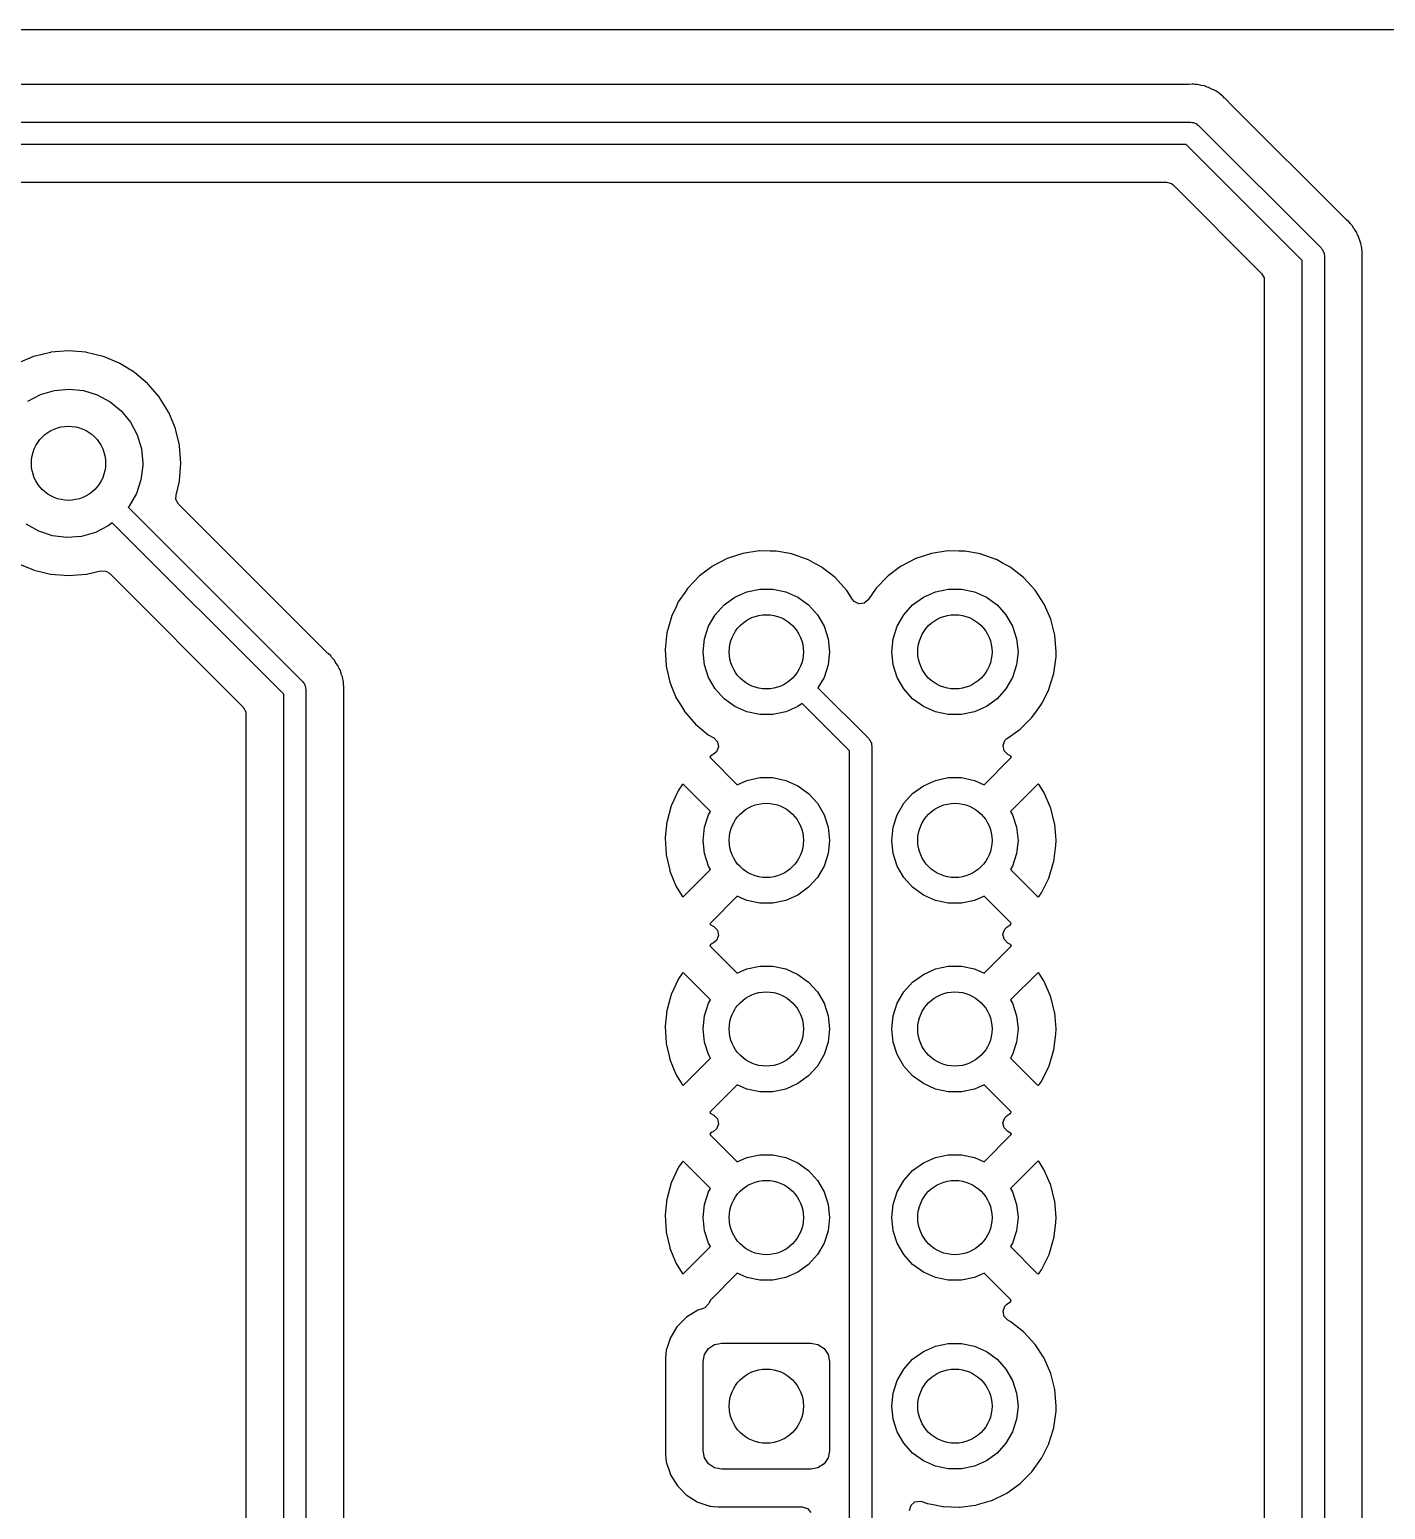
# Model space of a CAD drawing. Extents: x 64 to 233, y -134 to -59.
# Drawn here: x 158.99 to 177.25, y -78.86 to -58.93 of the extents above; entities that cross this region are included whole.
import ezdxf

# ---------------------------------------------------------------- set-up
doc = ezdxf.new("R2010")
doc.units = 0
doc.layers.add('BLACK', color=7, linetype='CONTINUOUS')

msp = doc.modelspace()

# ---------------------------------------------------------------- linework, layer by layer
at = {"layer": 'BLACK', "linetype": 'CONTINUOUS'}
for p, q in [((64.1345, -58.9285), (233.045, -58.9285)), ((174.588, -59.6665), (153.117, -59.6665)), ((174.6, -59.6659), (174.588, -59.6665)), ((174.646, -59.6616), (174.6, -59.6659)), ((174.654, -59.6628), (174.646, -59.6616)), ((174.667, -59.6649), (174.654, -59.6628)), ((174.687, -59.6665), (174.667, -59.6649)), ((174.708, -59.6665), (174.687, -59.6665)), ((174.719, -59.6692), (174.708, -59.6665)), ((174.753, -59.678), (174.719, -59.6692)), ((174.765, -59.6804), (174.753, -59.678)), ((174.81, -59.6876), (174.765, -59.6804)), ((174.83, -59.6961), (174.81, -59.6876)), ((174.849, -59.7025), (174.83, -59.6961)), ((174.869, -59.7079), (174.849, -59.7025)), ((174.876, -59.7117), (174.869, -59.7079)), ((174.91, -59.7301), (174.876, -59.7117)), ((174.876, -59.7117), (174.876, -59.7117)), ((174.92, -59.7353), (174.91, -59.7301)), ((174.956, -59.7505), (174.92, -59.7353)), ((174.963, -59.7537), (174.956, -59.7505)), ((174.956, -59.7505), (174.956, -59.7505)), ((174.969, -59.7586), (174.963, -59.7537)), ((174.98, -59.7668), (174.969, -59.7586)), ((174.996, -59.7777), (174.98, -59.7668)), ((175.008, -59.7842), (174.996, -59.7777)), ((175.015, -59.788), (175.008, -59.7842)), ((175.049, -59.8196), (175.015, -59.788)), ((175.058, -59.8274), (175.049, -59.8196)), ((175.061, -59.8301), (175.058, -59.8274)), ((175.082, -59.8506), (175.061, -59.8301)), ((175.085, -59.8534), (175.082, -59.8506)), ((175.136, -59.9019), (175.085, -59.8534)), ((175.141, -59.9086), (175.136, -59.9019)), ((175.149, -59.9174), (175.141, -59.9086)), ((175.141, -59.9086), (175.141, -59.9086)), ((176.715, -61.4842), (175.149, -59.9174)), ((153.035, -60.175), (174.625, -60.175)), ((174.625, -60.175), (174.644, -60.1801)), ((174.644, -60.1801), (174.664, -60.1801)), ((174.664, -60.1801), (174.681, -60.19)), ((174.681, -60.19), (174.7, -60.1951)), ((174.7, -60.1951), (174.714, -60.2091)), ((174.714, -60.2091), (174.731, -60.2189)), ((174.731, -60.2189), (176.382, -61.8699)), ((174.563, -60.475), (153.097, -60.475)), ((176.126, -62.0381), (174.563, -60.475)), ((153.36, -60.9835), (174.3, -60.9835)), ((174.3, -60.9835), (174.368, -61.0035)), ((174.368, -61.0035), (174.389, -61.0204)), ((174.389, -61.0204), (175.581, -62.2119)), ((176.724, -61.4922), (176.715, -61.4842)), ((176.76, -61.5216), (176.724, -61.4922)), ((176.765, -61.5281), (176.76, -61.5216)), ((176.772, -61.539), (176.765, -61.5281)), ((176.785, -61.554), (176.772, -61.539)), ((176.8, -61.5692), (176.785, -61.554)), ((176.804, -61.576), (176.8, -61.5692)), ((176.824, -61.609), (176.804, -61.576)), ((176.804, -61.576), (176.804, -61.576)), ((176.83, -61.6189), (176.824, -61.609)), ((176.858, -61.6562), (176.83, -61.6189)), ((176.866, -61.6762), (176.858, -61.6562)), ((176.874, -61.6939), (176.866, -61.6762)), ((176.885, -61.7124), (176.874, -61.6939)), ((176.887, -61.72), (176.885, -61.7124)), ((176.898, -61.7567), (176.887, -61.72)), ((176.887, -61.72), (176.887, -61.72)), ((176.902, -61.768), (176.898, -61.7567)), ((176.919, -61.8109), (176.902, -61.768)), ((176.382, -61.8699), (176.392, -61.887)), ((176.392, -61.887), (176.406, -61.901)), ((176.406, -61.901), (176.411, -61.9201)), ((176.411, -61.9201), (176.421, -61.9372)), ((176.421, -61.9372), (176.421, -61.9569)), ((176.421, -61.9569), (176.426, -61.976)), ((176.426, -61.976), (176.426, -85.862)), ((176.921, -61.8287), (176.919, -61.8109)), ((176.922, -61.8322), (176.921, -61.8287)), ((176.926, -61.8516), (176.922, -61.8322)), ((176.932, -61.8722), (176.926, -61.8516)), ((176.932, -61.8801), (176.932, -61.8722)), ((176.933, -61.9183), (176.932, -61.8801)), ((176.932, -61.8801), (176.932, -61.8801)), ((176.934, -61.9302), (176.933, -61.9183)), ((176.934, -61.9346), (176.934, -61.9302)), ((176.934, -61.9636), (176.934, -61.9346)), ((176.935, -61.9676), (176.934, -61.9636)), ((176.937, -62.0385), (176.935, -61.9676)), ((176.126, -85.862), (176.126, -62.0381)), ((176.934, -62.0581), (176.935, -62.0462)), ((176.934, -85.2732), (176.934, -62.0581)), ((176.935, -62.0462), (176.937, -62.0385)), ((175.581, -62.2119), (175.615, -62.2742)), ((175.615, -62.2742), (175.617, -62.301)), ((175.617, -62.301), (175.617, -85.2275)), ((159.04, -63.3328), (158.83, -63.4199)), ((159.044, -63.3309), (159.04, -63.3328)), ((159.04, -63.3328), (159.04, -63.3328)), ((159.157, -63.3038), (159.044, -63.3309)), ((159.27, -63.2766), (159.157, -63.3038)), ((159.275, -63.2755), (159.27, -63.2766)), ((159.27, -63.2766), (159.27, -63.2766)), ((159.512, -63.2568), (159.275, -63.2755)), ((159.749, -63.2755), (159.512, -63.2568)), ((159.754, -63.2766), (159.749, -63.2755)), ((159.867, -63.3038), (159.754, -63.2766)), ((159.754, -63.2766), (159.754, -63.2766)), ((159.98, -63.3309), (159.867, -63.3038)), ((159.984, -63.3328), (159.98, -63.3309)), ((160.194, -63.4199), (159.984, -63.3328)), ((159.984, -63.3328), (159.984, -63.3328)), ((160.199, -63.4218), (160.194, -63.4199)), ((160.194, -63.4199), (160.194, -63.4199)), ((160.203, -63.4243), (160.199, -63.4218)), ((160.397, -63.5432), (160.203, -63.4243)), ((160.401, -63.5458), (160.397, -63.5432)), ((160.397, -63.5432), (160.397, -63.5432)), ((160.517, -63.6447), (160.401, -63.5458)), ((159.325, -63.7877), (159.519, -63.77)), ((159.519, -63.77), (159.713, -63.7904)), ((160.578, -63.6965), (160.517, -63.6447)), ((160.582, -63.7), (160.578, -63.6965)), ((160.736, -63.8806), (160.582, -63.7)), ((158.964, -63.9332), (159.137, -63.8428)), ((159.137, -63.8428), (159.325, -63.7877)), ((159.713, -63.7904), (159.9, -63.8481)), ((159.9, -63.8481), (160.071, -63.941)), ((160.071, -63.941), (160.222, -64.0654)), ((160.739, -63.8848), (160.736, -63.8806)), ((160.826, -64.0272), (160.739, -63.8848)), ((160.739, -63.8848), (160.739, -63.8848)), ((160.222, -64.0654), (160.345, -64.2166)), ((160.86, -64.083), (160.826, -64.0272)), ((160.862, -64.0876), (160.86, -64.083)), ((160.929, -64.2479), (160.862, -64.0876)), ((160.862, -64.0876), (160.862, -64.0876)), ((160.345, -64.2166), (160.437, -64.3889)), ((160.951, -64.3024), (160.929, -64.2479)), ((160.952, -64.3072), (160.951, -64.3024)), ((161.005, -64.5254), (160.952, -64.3072)), ((160.437, -64.3889), (160.493, -64.5758)), ((160.493, -64.5758), (160.512, -64.77)), ((161.007, -64.5333), (161.005, -64.5254)), ((161.025, -64.77), (161.007, -64.5333)), ((160.512, -64.77), (160.512, -64.7979)), ((161.007, -65.0067), (161.025, -64.77)), ((160.512, -64.7979), (160.487, -64.9915)), ((160.426, -65.1767), (160.329, -65.3464)), ((160.487, -64.9915), (160.426, -65.1767)), ((160.96, -65.2014), (161.005, -65.0115)), ((161.005, -65.0115), (161.007, -65.0067)), ((161.005, -65.0115), (161.005, -65.0115)), ((160.329, -65.3464), (160.316, -65.3618)), ((160.316, -65.3618), (162.666, -67.7119)), ((160.959, -65.2576), (160.96, -65.2014)), ((160.993, -65.3199), (160.959, -65.2576)), ((162.999, -67.3262), (160.993, -65.3199)), ((160.102, -65.5721), (160.048, -65.6143)), ((162.41, -67.8801), (160.102, -65.5721)), ((159.112, -65.6864), (158.941, -65.5911)), ((159.297, -65.7467), (159.112, -65.6864)), ((159.491, -65.7698), (159.297, -65.7467)), ((159.686, -65.7548), (159.491, -65.7698)), ((159.874, -65.7023), (159.686, -65.7548)), ((160.048, -65.6143), (159.874, -65.7023)), ((168.815, -65.9502), (168.594, -65.984)), ((168.82, -65.9502), (168.815, -65.9502)), ((168.964, -65.952), (168.82, -65.9502)), ((168.82, -65.9502), (168.82, -65.9502)), ((169.038, -65.9529), (168.964, -65.952)), ((169.043, -65.9538), (169.038, -65.9529)), ((169.253, -65.9912), (169.043, -65.9538)), ((169.043, -65.9538), (169.043, -65.9538)), ((171.355, -65.9502), (171.134, -65.984)), ((171.36, -65.9502), (171.355, -65.9502)), ((171.504, -65.952), (171.36, -65.9502)), ((171.36, -65.9502), (171.36, -65.9502)), ((171.578, -65.9529), (171.504, -65.952)), ((171.583, -65.9538), (171.578, -65.9529)), ((171.793, -65.9912), (171.583, -65.9538)), ((171.583, -65.9538), (171.583, -65.9538)), ((158.83, -66.1201), (159.04, -66.2072)), ((168.179, -66.1596), (168.009, -66.2875)), ((168.184, -66.1565), (168.179, -66.1596)), ((168.179, -66.1596), (168.179, -66.1596)), ((168.382, -66.0534), (168.184, -66.1565)), ((168.594, -65.984), (168.382, -66.0534)), ((169.258, -65.9921), (169.253, -65.9912)), ((169.253, -65.9912), (169.253, -65.9912)), ((169.263, -65.9938), (169.258, -65.9921)), ((169.464, -66.0649), (169.263, -65.9938)), ((169.263, -65.9938), (169.263, -65.9938)), ((169.469, -66.0666), (169.464, -66.0649)), ((169.464, -66.0649), (169.464, -66.0649)), ((169.562, -66.1182), (169.469, -66.0666)), ((169.658, -66.1708), (169.562, -66.1182)), ((169.664, -66.1746), (169.658, -66.1708)), ((169.668, -66.1778), (169.664, -66.1746)), ((170.719, -66.1596), (170.549, -66.2875)), ((170.724, -66.1565), (170.719, -66.1596)), ((170.719, -66.1596), (170.719, -66.1596)), ((170.922, -66.0534), (170.724, -66.1565)), ((171.134, -65.984), (170.922, -66.0534)), ((171.798, -65.9921), (171.793, -65.9912)), ((171.793, -65.9912), (171.793, -65.9912)), ((171.803, -65.9938), (171.798, -65.9921)), ((172.004, -66.0649), (171.803, -65.9938)), ((171.803, -65.9938), (171.803, -65.9938)), ((172.009, -66.0666), (172.004, -66.0649)), ((172.004, -66.0649), (172.004, -66.0649)), ((172.102, -66.1182), (172.009, -66.0666)), ((172.198, -66.1708), (172.102, -66.1182)), ((172.204, -66.1746), (172.198, -66.1708)), ((172.208, -66.1778), (172.204, -66.1746)), ((159.04, -66.2072), (159.044, -66.2091)), ((159.044, -66.2091), (159.125, -66.2284)), ((159.125, -66.2284), (159.27, -66.2634)), ((159.27, -66.2634), (159.27, -66.2634)), ((159.27, -66.2634), (159.275, -66.2645)), ((159.275, -66.2645), (159.512, -66.2832)), ((159.512, -66.2832), (159.749, -66.2645)), ((159.749, -66.2645), (159.754, -66.2634)), ((159.754, -66.2634), (159.943, -66.2178)), ((159.754, -66.2634), (159.754, -66.2634)), ((159.943, -66.2178), (160.014, -66.2213)), ((160.014, -66.2213), (160.062, -66.2512)), ((160.062, -66.2512), (161.865, -68.0539)), ((168.005, -66.2906), (167.851, -66.4521)), ((168.009, -66.2875), (168.005, -66.2906)), ((169.836, -66.3098), (169.668, -66.1778)), ((169.668, -66.1778), (169.668, -66.1778)), ((169.836, -66.3099), (169.836, -66.3098)), ((169.84, -66.3131), (169.836, -66.3099)), ((169.99, -66.4783), (169.84, -66.3131)), ((170.545, -66.2906), (170.391, -66.4521)), ((170.549, -66.2875), (170.545, -66.2906)), ((172.376, -66.3098), (172.208, -66.1778)), ((172.208, -66.1778), (172.208, -66.1778)), ((172.376, -66.3099), (172.376, -66.3098)), ((172.38, -66.3131), (172.376, -66.3099)), ((172.53, -66.4783), (172.38, -66.3131)), ((167.824, -66.4912), (167.725, -66.6367)), ((167.848, -66.4564), (167.824, -66.4912)), ((167.851, -66.4521), (167.848, -66.4564)), ((167.848, -66.4564), (167.848, -66.4564)), ((168.341, -66.6783), (168.485, -66.5739)), ((168.485, -66.5739), (168.647, -66.5016)), ((168.647, -66.5016), (168.821, -66.4647)), ((168.821, -66.4647), (168.999, -66.4647)), ((168.999, -66.4647), (169.173, -66.5016)), ((169.173, -66.5016), (169.335, -66.5739)), ((169.335, -66.5739), (169.479, -66.6783)), ((169.993, -66.4826), (169.99, -66.4783)), ((170.073, -66.6071), (169.993, -66.4826)), ((169.993, -66.4826), (169.993, -66.4826)), ((170.391, -66.4521), (170.283, -66.6096)), ((170.881, -66.6783), (171.025, -66.5739)), ((171.025, -66.5739), (171.187, -66.5016)), ((171.187, -66.5016), (171.361, -66.4647)), ((171.361, -66.4647), (171.539, -66.4647)), ((171.539, -66.4647), (171.713, -66.5016)), ((171.713, -66.5016), (171.875, -66.5739)), ((171.875, -66.5739), (172.019, -66.6783)), ((172.651, -66.6658), (172.53, -66.4783)), ((167.694, -66.704), (167.634, -66.8327)), ((167.725, -66.6367), (167.694, -66.704)), ((168.222, -66.8104), (168.341, -66.6783)), ((169.479, -66.6783), (169.598, -66.8104)), ((170.094, -66.6315), (170.073, -66.6071)), ((170.158, -66.6628), (170.094, -66.6315)), ((170.228, -66.6546), (170.158, -66.6628)), ((170.283, -66.6096), (170.228, -66.6546)), ((170.762, -66.8104), (170.881, -66.6783)), ((172.019, -66.6783), (172.138, -66.8104)), ((172.74, -66.8707), (172.651, -66.6658)), ((167.631, -66.8393), (167.571, -67.0546)), ((167.634, -66.8327), (167.631, -66.8393)), ((168.079, -67.1333), (168.133, -66.9643)), ((168.133, -66.9643), (168.222, -66.8104)), ((169.598, -66.8104), (169.687, -66.9643)), ((169.687, -66.9643), (169.741, -67.1333)), ((170.619, -67.1333), (170.673, -66.9643)), ((170.673, -66.9643), (170.762, -66.8104)), ((172.138, -66.8104), (172.227, -66.9643)), ((172.227, -66.9643), (172.281, -67.1333)), ((172.795, -67.0874), (172.74, -66.8707)), ((167.571, -67.0546), (167.547, -67.2767)), ((168.06, -67.31), (168.079, -67.1333)), ((169.741, -67.1333), (169.76, -67.31)), ((170.6, -67.31), (170.619, -67.1333)), ((172.281, -67.1333), (172.3, -67.31)), ((172.813, -67.31), (172.795, -67.0874)), ((163.008, -67.3342), (162.999, -67.3262)), ((163.044, -67.3636), (163.008, -67.3342)), ((163.056, -67.3799), (163.044, -67.3636)), ((167.547, -67.2767), (167.548, -67.2818)), ((167.548, -67.2818), (167.548, -67.2819)), ((167.548, -67.2819), (167.56, -67.4918)), ((168.079, -67.4867), (168.06, -67.31)), ((169.76, -67.31), (169.741, -67.4867)), ((170.619, -67.4867), (170.6, -67.31)), ((172.3, -67.31), (172.281, -67.4867)), ((172.812, -67.3766), (172.813, -67.31)), ((163.056, -67.381), (163.056, -67.3799)), ((163.069, -67.396), (163.056, -67.381)), ((163.084, -67.4112), (163.069, -67.396)), ((163.088, -67.418), (163.084, -67.4112)), ((163.108, -67.451), (163.088, -67.418)), ((163.088, -67.418), (163.088, -67.418)), ((163.114, -67.4609), (163.108, -67.451)), ((163.142, -67.4982), (163.114, -67.4609)), ((163.15, -67.5182), (163.142, -67.4982)), ((163.158, -67.5359), (163.15, -67.5182)), ((163.169, -67.5544), (163.158, -67.5359)), ((163.182, -67.5988), (163.169, -67.5544)), ((167.56, -67.4918), (167.56, -67.4997)), ((167.56, -67.4997), (167.561, -67.5048)), ((167.561, -67.5048), (167.561, -67.5048)), ((167.561, -67.5048), (167.574, -67.5634)), ((167.574, -67.5634), (167.609, -67.7176)), ((168.133, -67.6557), (168.079, -67.4867)), ((169.741, -67.4867), (169.687, -67.6557)), ((170.673, -67.6557), (170.619, -67.4867)), ((172.281, -67.4867), (172.227, -67.6557)), ((172.782, -67.5981), (172.812, -67.3766)), ((162.666, -67.7119), (162.676, -67.729)), ((162.676, -67.729), (162.69, -67.743)), ((162.69, -67.743), (162.695, -67.7621)), ((162.695, -67.7621), (162.705, -67.7792)), ((163.186, -67.61), (163.182, -67.5988)), ((163.2, -67.6456), (163.186, -67.61)), ((163.203, -67.6529), (163.2, -67.6456)), ((163.2, -67.6456), (163.2, -67.6456)), ((163.204, -67.6608), (163.203, -67.6529)), ((163.206, -67.6742), (163.204, -67.6608)), ((163.204, -67.6608), (163.204, -67.6608)), ((163.21, -67.6936), (163.206, -67.6742)), ((163.216, -67.7142), (163.21, -67.6936)), ((163.217, -67.7511), (163.216, -67.7142)), ((163.217, -67.7603), (163.217, -67.7511)), ((163.218, -67.7722), (163.217, -67.7603)), ((167.609, -67.7176), (167.651, -67.8207)), ((168.222, -67.8096), (168.133, -67.6557)), ((169.687, -67.6557), (169.606, -67.7943)), ((170.762, -67.8096), (170.673, -67.6557)), ((172.227, -67.6557), (172.138, -67.8096)), ((172.717, -67.8118), (172.778, -67.6138)), ((172.778, -67.6138), (172.781, -67.603)), ((172.781, -67.603), (172.782, -67.5981)), ((172.781, -67.603), (172.781, -67.603)), ((162.41, -85.9499), (162.41, -67.8801)), ((162.705, -67.7792), (162.705, -67.7989)), ((162.705, -67.7989), (162.71, -67.818)), ((162.71, -67.818), (162.71, -85.862)), ((163.219, -67.7766), (163.218, -67.7722)), ((163.219, -67.8057), (163.219, -67.7766)), ((163.219, -67.8096), (163.219, -67.8057)), ((163.22, -67.8676), (163.219, -67.8096)), ((163.219, -67.8882), (163.221, -67.8805)), ((163.219, -67.9001), (163.219, -67.8882)), ((163.219, -85.2275), (163.219, -67.9001)), ((163.221, -67.8805), (163.22, -67.8676)), ((167.651, -67.8207), (167.683, -67.9001)), ((167.683, -67.9001), (167.693, -67.9246)), ((167.693, -67.9246), (167.735, -67.9919)), ((168.341, -67.9417), (168.222, -67.8096)), ((168.485, -68.0461), (168.341, -67.9417)), ((169.606, -67.7943), (170.286, -68.4739)), ((170.881, -67.9417), (170.762, -67.8096)), ((171.025, -68.0461), (170.881, -67.9417)), ((172.019, -67.9417), (171.875, -68.0461)), ((172.138, -67.8096), (172.019, -67.9417)), ((172.628, -67.9933), (172.715, -67.8165)), ((172.715, -67.8165), (172.717, -67.8118)), ((172.715, -67.8165), (172.715, -67.8165)), ((161.865, -68.0539), (161.899, -68.1162)), ((161.899, -68.1162), (161.901, -68.1429)), ((161.901, -68.1429), (161.901, -85.687)), ((167.735, -67.9919), (167.807, -68.1107)), ((167.807, -68.1107), (167.81, -68.1151)), ((167.81, -68.1151), (167.956, -68.2839)), ((168.647, -68.1184), (168.485, -68.0461)), ((168.821, -68.1553), (168.647, -68.1184)), ((168.999, -68.1553), (168.821, -68.1553)), ((169.173, -68.1184), (168.999, -68.1553)), ((169.335, -68.0461), (169.173, -68.1184)), ((169.392, -68.0045), (169.335, -68.0461)), ((170.03, -68.6421), (169.392, -68.0045)), ((171.187, -68.1184), (171.025, -68.0461)), ((171.361, -68.1553), (171.187, -68.1184)), ((171.539, -68.1553), (171.361, -68.1553)), ((171.713, -68.1184), (171.539, -68.1553)), ((171.875, -68.0461), (171.713, -68.1184)), ((172.488, -68.1935), (172.548, -68.1107)), ((172.548, -68.1107), (172.615, -68.0163)), ((172.615, -68.0163), (172.618, -68.0121)), ((172.618, -68.0121), (172.628, -67.9933)), ((167.956, -68.2839), (168.128, -68.4266)), ((172.174, -68.4625), (172.33, -68.3512)), ((172.33, -68.3512), (172.358, -68.3228)), ((172.358, -68.3228), (172.456, -68.2256)), ((172.456, -68.2256), (172.488, -68.1935)), ((168.128, -68.4266), (168.202, -68.4698)), ((168.202, -68.4698), (168.251, -68.5214)), ((168.251, -68.5214), (168.264, -68.5912)), ((170.286, -68.4739), (170.296, -68.491)), ((170.296, -68.491), (170.31, -68.505)), ((170.31, -68.505), (170.315, -68.5241)), ((170.315, -68.5241), (170.325, -68.5412)), ((170.325, -68.5412), (170.325, -68.5609)), ((170.325, -68.5609), (170.33, -68.58)), ((172.098, -68.5722), (172.123, -68.5058)), ((172.123, -68.5058), (172.15, -68.4792)), ((172.15, -68.4792), (172.174, -68.4625)), ((168.16, -68.7151), (168.151, -68.7264)), ((168.151, -68.7264), (168.158, -68.7388)), ((168.158, -68.7388), (168.518, -69.0991)), ((168.18, -68.7), (168.16, -68.7151)), ((168.188, -68.6945), (168.18, -68.7)), ((168.197, -68.6903), (168.188, -68.6945)), ((168.237, -68.657), (168.197, -68.6903)), ((168.264, -68.5912), (168.237, -68.657)), ((170.03, -94.7739), (170.03, -68.6421)), ((170.33, -68.58), (170.33, -94.836)), ((171.842, -69.0991), (172.203, -68.7374)), ((172.113, -68.6417), (172.098, -68.5722)), ((172.163, -68.6921), (172.113, -68.6417)), ((172.2, -68.7125), (172.163, -68.6921)), ((172.204, -68.7152), (172.2, -68.7125)), ((172.203, -68.7374), (172.21, -68.7245)), ((172.21, -68.7245), (172.204, -68.7152)), ((167.776, -69.1024), (167.728, -69.1727)), ((167.788, -69.0928), (167.776, -69.1024)), ((167.8, -69.0991), (167.788, -69.0928)), ((168.16, -69.4589), (167.8, -69.0991)), ((168.518, -69.0991), (168.647, -69.0416)), ((168.647, -69.0416), (168.821, -69.0047)), ((168.821, -69.0047), (168.999, -69.0047)), ((168.999, -69.0047), (169.173, -69.0416)), ((169.173, -69.0416), (169.335, -69.1139)), ((169.335, -69.1139), (169.479, -69.2183)), ((170.881, -69.2183), (171.025, -69.1139)), ((171.025, -69.1139), (171.187, -69.0416)), ((171.187, -69.0416), (171.361, -69.0047)), ((171.361, -69.0047), (171.539, -69.0047)), ((171.539, -69.0047), (171.713, -69.0416)), ((171.713, -69.0416), (171.842, -69.0991)), ((172.563, -69.0964), (172.2, -69.4589)), ((172.572, -69.092), (172.563, -69.0964)), ((172.583, -69.1012), (172.572, -69.092)), ((172.648, -69.2017), (172.583, -69.1012)), ((167.723, -69.1816), (167.633, -69.3748)), ((167.728, -69.1727), (167.723, -69.1816)), ((169.479, -69.2183), (169.598, -69.3504)), ((169.598, -69.3504), (169.687, -69.5043)), ((170.673, -69.5043), (170.762, -69.3504)), ((170.762, -69.3504), (170.881, -69.2183)), ((172.653, -69.2108), (172.648, -69.2017)), ((172.738, -69.4061), (172.653, -69.2108)), ((167.63, -69.3845), (167.573, -69.5897)), ((167.633, -69.3748), (167.63, -69.3845)), ((168.079, -69.6733), (168.133, -69.5043)), ((168.133, -69.5043), (168.16, -69.4589)), ((169.687, -69.5043), (169.741, -69.6733)), ((170.619, -69.6733), (170.673, -69.5043)), ((172.2, -69.4589), (172.227, -69.5043)), ((172.227, -69.5043), (172.281, -69.6733)), ((172.741, -69.4159), (172.738, -69.4061)), ((172.793, -69.6224), (172.741, -69.4159)), ((167.571, -69.5998), (167.548, -69.8116)), ((167.573, -69.5897), (167.571, -69.5998)), ((168.06, -69.85), (168.079, -69.6733)), ((169.741, -69.6733), (169.76, -69.85)), ((170.6, -69.85), (170.619, -69.6733)), ((172.281, -69.6733), (172.3, -69.85)), ((172.795, -69.6326), (172.793, -69.6224)), ((172.812, -69.8466), (172.795, -69.6326)), ((167.548, -69.8116), (167.548, -69.8219)), ((167.548, -69.8219), (167.56, -70.0345)), ((168.079, -70.0267), (168.06, -69.85)), ((169.76, -69.85), (169.741, -70.0267)), ((170.619, -70.0267), (170.6, -69.85)), ((172.3, -69.85), (172.281, -70.0267)), ((172.783, -70.1328), (172.811, -69.9199)), ((172.811, -69.9132), (172.813, -69.8534)), ((172.811, -69.9199), (172.811, -69.9132)), ((172.813, -69.8534), (172.812, -69.8466)), ((167.56, -70.0345), (167.562, -70.0447)), ((167.562, -70.0447), (167.609, -70.2524)), ((168.133, -70.1957), (168.079, -70.0267)), ((169.741, -70.0267), (169.687, -70.1957)), ((170.673, -70.1957), (170.619, -70.0267)), ((172.281, -70.0267), (172.227, -70.1957)), ((172.718, -70.3467), (172.78, -70.1429)), ((172.78, -70.1429), (172.783, -70.1328)), ((167.609, -70.2524), (167.612, -70.2623)), ((167.612, -70.2623), (167.692, -70.4596)), ((167.796, -70.6051), (168.16, -70.2411)), ((168.16, -70.2411), (168.133, -70.1957)), ((169.598, -70.3496), (169.479, -70.4817)), ((169.687, -70.1957), (169.598, -70.3496)), ((170.762, -70.3496), (170.673, -70.1957)), ((170.881, -70.4817), (170.762, -70.3496)), ((172.227, -70.1957), (172.2, -70.2411)), ((172.2, -70.2411), (172.56, -70.6013)), ((172.62, -70.5472), (172.715, -70.3563)), ((172.715, -70.3563), (172.718, -70.3467)), ((167.692, -70.4596), (167.696, -70.4688)), ((167.696, -70.4688), (167.776, -70.5994)), ((169.479, -70.4817), (169.335, -70.5861)), ((171.025, -70.5861), (170.881, -70.4817)), ((172.584, -70.5989), (172.615, -70.556)), ((172.615, -70.556), (172.62, -70.5472)), ((167.776, -70.5994), (167.787, -70.6089)), ((167.787, -70.6089), (167.796, -70.6051)), ((168.518, -70.6009), (168.157, -70.9625)), ((168.647, -70.6584), (168.518, -70.6009)), ((168.821, -70.6953), (168.647, -70.6584)), ((168.999, -70.6953), (168.821, -70.6953)), ((169.173, -70.6584), (168.999, -70.6953)), ((169.335, -70.5861), (169.173, -70.6584)), ((171.187, -70.6584), (171.025, -70.5861)), ((171.361, -70.6953), (171.187, -70.6584)), ((171.539, -70.6953), (171.361, -70.6953)), ((171.713, -70.6584), (171.539, -70.6953)), ((171.842, -70.6009), (171.713, -70.6584)), ((172.201, -70.9599), (171.842, -70.6009)), ((172.56, -70.6013), (172.572, -70.6078)), ((172.572, -70.6078), (172.584, -70.5989)), ((172.208, -70.973), (172.201, -70.9599)), ((168.157, -70.9625), (168.15, -70.9749)), ((168.15, -70.9749), (168.155, -70.9819)), ((168.155, -70.9819), (168.202, -71.0095)), ((168.202, -71.0095), (168.251, -71.0611)), ((168.264, -71.1309), (168.238, -71.1967)), ((168.251, -71.0611), (168.264, -71.1309)), ((172.097, -71.112), (172.122, -71.0456)), ((172.112, -71.1814), (172.097, -71.112)), ((172.122, -71.0456), (172.15, -71.019)), ((172.15, -71.019), (172.199, -70.9837)), ((172.199, -70.9837), (172.208, -70.973)), ((168.16, -71.2551), (168.151, -71.2664)), ((168.151, -71.2664), (168.158, -71.2788)), ((168.158, -71.2788), (168.518, -71.6391)), ((168.18, -71.24), (168.16, -71.2551)), ((168.188, -71.2345), (168.18, -71.24)), ((168.197, -71.2301), (168.188, -71.2345)), ((168.238, -71.1967), (168.197, -71.2301)), ((171.842, -71.6391), (172.203, -71.2774)), ((172.162, -71.2319), (172.112, -71.1814)), ((172.2, -71.2525), (172.162, -71.2319)), ((172.204, -71.2552), (172.2, -71.2525)), ((172.203, -71.2774), (172.21, -71.2645)), ((172.21, -71.2645), (172.204, -71.2552)), ((168.647, -71.5816), (168.821, -71.5447)), ((168.821, -71.5447), (168.999, -71.5447)), ((168.999, -71.5447), (169.173, -71.5816)), ((171.187, -71.5816), (171.361, -71.5447)), ((171.361, -71.5447), (171.539, -71.5447)), ((171.539, -71.5447), (171.713, -71.5816)), ((167.723, -71.7216), (167.633, -71.9148)), ((167.728, -71.7127), (167.723, -71.7216)), ((167.776, -71.6424), (167.728, -71.7127)), ((167.788, -71.6328), (167.776, -71.6424)), ((167.8, -71.6391), (167.788, -71.6328)), ((168.16, -71.9989), (167.8, -71.6391)), ((168.518, -71.6391), (168.647, -71.5816)), ((169.173, -71.5816), (169.335, -71.6539)), ((169.335, -71.6539), (169.479, -71.7583)), ((170.881, -71.7583), (171.025, -71.6539)), ((171.025, -71.6539), (171.187, -71.5816)), ((171.713, -71.5816), (171.842, -71.6391)), ((172.563, -71.6364), (172.2, -71.9989)), ((172.572, -71.632), (172.563, -71.6364)), ((172.583, -71.6412), (172.572, -71.632)), ((172.648, -71.7417), (172.583, -71.6412)), ((172.653, -71.7508), (172.648, -71.7417)), ((172.738, -71.9461), (172.653, -71.7508)), ((167.63, -71.9245), (167.573, -72.1297)), ((167.633, -71.9148), (167.63, -71.9245)), ((169.479, -71.7583), (169.598, -71.8904)), ((169.598, -71.8904), (169.687, -72.0443)), ((170.673, -72.0443), (170.762, -71.8904)), ((170.762, -71.8904), (170.881, -71.7583)), ((172.741, -71.9559), (172.738, -71.9461)), ((172.793, -72.1624), (172.741, -71.9559)), ((167.571, -72.1398), (167.548, -72.3516)), ((167.573, -72.1297), (167.571, -72.1398)), ((168.079, -72.2133), (168.133, -72.0443)), ((168.133, -72.0443), (168.16, -71.9989)), ((169.687, -72.0443), (169.741, -72.2133)), ((170.619, -72.2133), (170.673, -72.0443)), ((172.2, -71.9989), (172.227, -72.0443)), ((172.227, -72.0443), (172.281, -72.2133)), ((167.548, -72.3516), (167.548, -72.3619)), ((168.06, -72.39), (168.079, -72.2133)), ((169.741, -72.2133), (169.76, -72.39)), ((170.6, -72.39), (170.619, -72.2133)), ((172.281, -72.2133), (172.3, -72.39)), ((172.795, -72.1726), (172.793, -72.1624)), ((172.812, -72.3866), (172.795, -72.1726)), ((167.548, -72.3619), (167.56, -72.5745)), ((168.079, -72.5667), (168.06, -72.39)), ((169.76, -72.39), (169.741, -72.5667)), ((170.619, -72.5667), (170.6, -72.39)), ((172.3, -72.39), (172.281, -72.5667)), ((172.783, -72.6728), (172.811, -72.4599)), ((172.811, -72.4532), (172.813, -72.3934)), ((172.811, -72.4599), (172.811, -72.4532)), ((172.813, -72.3934), (172.812, -72.3866)), ((167.56, -72.5745), (167.562, -72.5847)), ((167.562, -72.5847), (167.609, -72.7924)), ((168.133, -72.7357), (168.079, -72.5667)), ((168.16, -72.7811), (168.133, -72.7357)), ((169.687, -72.7357), (169.598, -72.8896)), ((169.741, -72.5667), (169.687, -72.7357)), ((170.673, -72.7357), (170.619, -72.5667)), ((170.762, -72.8896), (170.673, -72.7357)), ((172.227, -72.7357), (172.2, -72.7811)), ((172.281, -72.5667), (172.227, -72.7357)), ((172.718, -72.8867), (172.78, -72.6829)), ((172.78, -72.6829), (172.783, -72.6728)), ((167.609, -72.7924), (167.612, -72.8023)), ((167.612, -72.8023), (167.692, -72.9996)), ((167.796, -73.1451), (168.16, -72.7811)), ((169.598, -72.8896), (169.479, -73.0217)), ((170.881, -73.0217), (170.762, -72.8896)), ((172.2, -72.7811), (172.56, -73.1413)), ((172.62, -73.0872), (172.715, -72.8963)), ((172.715, -72.8963), (172.718, -72.8867)), ((167.692, -72.9996), (167.696, -73.0088)), ((167.696, -73.0088), (167.776, -73.1394)), ((167.776, -73.1394), (167.787, -73.1489)), ((167.787, -73.1489), (167.796, -73.1451)), ((168.518, -73.1409), (168.157, -73.5025)), ((168.647, -73.1984), (168.518, -73.1409)), ((169.335, -73.1261), (169.173, -73.1984)), ((169.479, -73.0217), (169.335, -73.1261)), ((171.025, -73.1261), (170.881, -73.0217)), ((171.187, -73.1984), (171.025, -73.1261)), ((171.842, -73.1409), (171.713, -73.1984)), ((172.201, -73.4999), (171.842, -73.1409)), ((172.56, -73.1413), (172.572, -73.1478)), ((172.572, -73.1478), (172.584, -73.1389)), ((172.584, -73.1389), (172.615, -73.096)), ((172.615, -73.096), (172.62, -73.0872)), ((168.821, -73.2353), (168.647, -73.1984)), ((168.999, -73.2353), (168.821, -73.2353)), ((169.173, -73.1984), (168.999, -73.2353)), ((171.361, -73.2353), (171.187, -73.1984)), ((171.539, -73.2353), (171.361, -73.2353)), ((171.713, -73.1984), (171.539, -73.2353)), ((168.157, -73.5025), (168.15, -73.5149)), ((168.15, -73.5149), (168.155, -73.5219)), ((168.155, -73.5219), (168.202, -73.5495)), ((168.202, -73.5495), (168.251, -73.6011)), ((172.15, -73.559), (172.199, -73.5237)), ((172.199, -73.5237), (172.208, -73.513)), ((172.208, -73.513), (172.201, -73.4999)), ((168.238, -73.7367), (168.197, -73.7701)), ((168.264, -73.6709), (168.238, -73.7367)), ((168.251, -73.6011), (168.264, -73.6709)), ((172.097, -73.652), (172.122, -73.5856)), ((172.112, -73.7214), (172.097, -73.652)), ((172.162, -73.7719), (172.112, -73.7214)), ((172.122, -73.5856), (172.15, -73.559)), ((168.16, -73.7951), (168.151, -73.8064)), ((168.151, -73.8064), (168.158, -73.8188)), ((168.158, -73.8188), (168.518, -74.1791)), ((168.18, -73.78), (168.16, -73.7951)), ((168.188, -73.7745), (168.18, -73.78)), ((168.197, -73.7701), (168.188, -73.7745)), ((171.842, -74.1791), (172.203, -73.8174)), ((172.2, -73.7925), (172.162, -73.7719)), ((172.204, -73.7952), (172.2, -73.7925)), ((172.203, -73.8174), (172.21, -73.8045)), ((172.21, -73.8045), (172.204, -73.7952)), ((168.518, -74.1791), (168.647, -74.1216)), ((168.647, -74.1216), (168.821, -74.0847)), ((168.821, -74.0847), (168.999, -74.0847)), ((168.999, -74.0847), (169.173, -74.1216)), ((169.173, -74.1216), (169.335, -74.1939)), ((171.025, -74.1939), (171.187, -74.1216)), ((171.187, -74.1216), (171.361, -74.0847)), ((171.361, -74.0847), (171.539, -74.0847)), ((171.539, -74.0847), (171.713, -74.1216)), ((171.713, -74.1216), (171.842, -74.1791)), ((167.723, -74.2616), (167.633, -74.4548)), ((167.728, -74.2527), (167.723, -74.2616)), ((167.776, -74.1824), (167.728, -74.2527)), ((167.788, -74.1728), (167.776, -74.1824)), ((167.8, -74.1791), (167.788, -74.1728)), ((168.16, -74.5389), (167.8, -74.1791)), ((169.335, -74.1939), (169.479, -74.2983)), ((169.479, -74.2983), (169.598, -74.4304)), ((170.762, -74.4304), (170.881, -74.2983)), ((170.881, -74.2983), (171.025, -74.1939)), ((172.563, -74.1764), (172.2, -74.5389)), ((172.572, -74.172), (172.563, -74.1764)), ((172.583, -74.1812), (172.572, -74.172)), ((172.648, -74.2817), (172.583, -74.1812)), ((172.653, -74.2908), (172.648, -74.2817)), ((172.738, -74.4861), (172.653, -74.2908)), ((167.63, -74.4645), (167.573, -74.6697)), ((167.633, -74.4548), (167.63, -74.4645)), ((168.133, -74.5843), (168.16, -74.5389)), ((169.598, -74.4304), (169.687, -74.5843)), ((170.673, -74.5843), (170.762, -74.4304)), ((172.2, -74.5389), (172.227, -74.5843)), ((172.741, -74.4959), (172.738, -74.4861)), ((172.793, -74.7024), (172.741, -74.4959)), ((167.571, -74.6798), (167.548, -74.8916)), ((167.573, -74.6697), (167.571, -74.6798)), ((168.079, -74.7533), (168.133, -74.5843)), ((169.687, -74.5843), (169.741, -74.7533)), ((170.619, -74.7533), (170.673, -74.5843)), ((172.227, -74.5843), (172.281, -74.7533)), ((172.795, -74.7126), (172.793, -74.7024)), ((172.812, -74.9266), (172.795, -74.7126)), ((167.548, -74.8916), (167.548, -74.9019)), ((167.548, -74.9019), (167.56, -75.1145)), ((168.06, -74.93), (168.079, -74.7533)), ((168.079, -75.1067), (168.06, -74.93)), ((169.741, -74.7533), (169.76, -74.93)), ((169.76, -74.93), (169.741, -75.1067)), ((170.6, -74.93), (170.619, -74.7533)), ((170.619, -75.1067), (170.6, -74.93)), ((172.281, -74.7533), (172.3, -74.93)), ((172.3, -74.93), (172.281, -75.1067)), ((172.811, -74.9932), (172.813, -74.9334)), ((172.813, -74.9334), (172.812, -74.9266)), ((167.56, -75.1145), (167.562, -75.1247)), ((167.562, -75.1247), (167.609, -75.3324)), ((168.133, -75.2757), (168.079, -75.1067)), ((169.741, -75.1067), (169.687, -75.2757)), ((170.673, -75.2757), (170.619, -75.1067)), ((172.281, -75.1067), (172.227, -75.2757)), ((172.783, -75.2128), (172.811, -74.9999)), ((172.811, -74.9999), (172.811, -74.9932)), ((167.609, -75.3324), (167.612, -75.3423)), ((167.612, -75.3423), (167.692, -75.5396)), ((167.796, -75.6851), (168.16, -75.3211)), ((168.16, -75.3211), (168.133, -75.2757)), ((169.687, -75.2757), (169.598, -75.4296)), ((170.762, -75.4296), (170.673, -75.2757)), ((172.227, -75.2757), (172.2, -75.3211)), ((172.2, -75.3211), (172.56, -75.6813)), ((172.718, -75.4267), (172.78, -75.2229)), ((172.78, -75.2229), (172.783, -75.2128)), ((167.692, -75.5396), (167.696, -75.5488)), ((169.598, -75.4296), (169.479, -75.5617)), ((170.881, -75.5617), (170.762, -75.4296)), ((172.62, -75.6272), (172.715, -75.4363)), ((172.715, -75.4363), (172.718, -75.4267)), ((167.696, -75.5488), (167.776, -75.6794)), ((167.776, -75.6794), (167.787, -75.6889)), ((167.787, -75.6889), (167.796, -75.6851)), ((168.518, -75.6809), (168.157, -76.0425)), ((168.647, -75.7384), (168.518, -75.6809)), ((168.821, -75.7753), (168.647, -75.7384)), ((169.173, -75.7384), (168.999, -75.7753)), ((169.335, -75.6661), (169.173, -75.7384)), ((169.479, -75.5617), (169.335, -75.6661)), ((171.025, -75.6661), (170.881, -75.5617)), ((171.187, -75.7384), (171.025, -75.6661)), ((171.361, -75.7753), (171.187, -75.7384)), ((171.713, -75.7384), (171.539, -75.7753)), ((171.842, -75.6809), (171.713, -75.7384)), ((172.201, -76.0399), (171.842, -75.6809)), ((172.56, -75.6813), (172.572, -75.6878)), ((172.572, -75.6878), (172.584, -75.6789)), ((172.584, -75.6789), (172.615, -75.636)), ((172.615, -75.636), (172.62, -75.6272)), ((168.999, -75.7753), (168.821, -75.7753)), ((171.539, -75.7753), (171.361, -75.7753)), ((168.132, -76.0943), (168.082, -76.1445)), ((168.134, -76.0841), (168.132, -76.0943)), ((168.157, -76.0425), (168.134, -76.0841)), ((172.098, -76.1917), (172.123, -76.1252)), ((172.123, -76.1252), (172.15, -76.0986)), ((172.15, -76.0986), (172.199, -76.0637)), ((172.199, -76.0637), (172.208, -76.053)), ((172.208, -76.053), (172.201, -76.0399)), ((167.774, -76.3328), (167.711, -76.3967)), ((167.83, -76.2767), (167.774, -76.3328)), ((167.836, -76.2715), (167.83, -76.2767)), ((167.986, -76.1784), (167.836, -76.2715)), ((168.061, -76.1534), (167.986, -76.1784)), ((168.082, -76.1445), (168.061, -76.1534)), ((172.113, -76.2611), (172.098, -76.1917)), ((172.163, -76.3115), (172.113, -76.2611)), ((172.204, -76.3346), (172.163, -76.3115)), ((172.208, -76.3378), (172.204, -76.3346)), ((172.376, -76.4698), (172.208, -76.3378)), ((172.208, -76.3378), (172.208, -76.3378)), ((167.622, -76.5398), (167.618, -76.5473)), ((167.707, -76.4029), (167.622, -76.5398)), ((167.711, -76.3967), (167.707, -76.4029)), ((167.707, -76.4029), (167.707, -76.4029)), ((172.376, -76.4699), (172.376, -76.4698)), ((172.38, -76.4731), (172.376, -76.4699)), ((172.53, -76.6383), (172.38, -76.4731)), ((167.562, -76.7151), (167.552, -76.8196)), ((167.573, -76.6814), (167.562, -76.7151)), ((167.596, -76.6121), (167.573, -76.6814)), ((167.618, -76.5473), (167.596, -76.6121)), ((168.079, -76.7743), (168.133, -76.6932)), ((168.133, -76.6932), (168.214, -76.639)), ((168.214, -76.639), (168.31, -76.62)), ((168.31, -76.62), (169.51, -76.62)), ((169.51, -76.62), (169.606, -76.639)), ((169.606, -76.639), (169.687, -76.6932)), ((169.687, -76.6932), (169.741, -76.7743)), ((170.881, -76.8383), (171.025, -76.7339)), ((171.025, -76.7339), (171.187, -76.6616)), ((171.187, -76.6616), (171.361, -76.6247)), ((171.361, -76.6247), (171.539, -76.6247)), ((171.539, -76.6247), (171.713, -76.6616)), ((171.713, -76.6616), (171.875, -76.7339)), ((171.875, -76.7339), (172.019, -76.8383)), ((172.651, -76.8258), (172.53, -76.6383)), ((167.552, -76.8196), (167.552, -78.1204)), ((168.06, -76.87), (168.079, -76.7743)), ((168.06, -78.07), (168.06, -76.87)), ((169.741, -76.7743), (169.76, -76.87)), ((169.76, -76.87), (169.76, -78.07)), ((170.762, -76.9704), (170.881, -76.8383)), ((172.019, -76.8383), (172.138, -76.9704)), ((172.74, -77.0307), (172.651, -76.8258)), ((170.619, -77.2933), (170.673, -77.1243)), ((170.673, -77.1243), (170.762, -76.9704)), ((172.138, -76.9704), (172.227, -77.1243)), ((172.227, -77.1243), (172.281, -77.2933)), ((172.795, -77.2474), (172.74, -77.0307)), ((170.6, -77.47), (170.619, -77.2933)), ((172.281, -77.2933), (172.3, -77.47)), ((172.813, -77.47), (172.795, -77.2474)), ((170.619, -77.6467), (170.6, -77.47)), ((172.3, -77.47), (172.281, -77.6467)), ((172.782, -77.7581), (172.812, -77.5366)), ((172.812, -77.4995), (172.813, -77.4734)), ((172.812, -77.5366), (172.812, -77.4995)), ((172.813, -77.4734), (172.813, -77.47)), ((172.813, -77.4734), (172.813, -77.4734)), ((170.673, -77.8157), (170.619, -77.6467)), ((172.281, -77.6467), (172.227, -77.8157)), ((170.762, -77.9696), (170.673, -77.8157)), ((172.227, -77.8157), (172.138, -77.9696)), ((172.717, -77.9718), (172.778, -77.7736)), ((172.778, -77.7736), (172.781, -77.763)), ((172.781, -77.763), (172.782, -77.7581)), ((172.781, -77.763), (172.781, -77.763)), ((167.552, -78.1204), (167.552, -78.1236)), ((167.552, -78.1236), (167.552, -78.1236)), ((167.552, -78.1236), (167.557, -78.1768)), ((168.079, -78.1657), (168.06, -78.07)), ((169.76, -78.07), (169.741, -78.1657)), ((170.881, -78.1017), (170.762, -77.9696)), ((171.025, -78.2061), (170.881, -78.1017)), ((172.019, -78.1017), (171.875, -78.2061)), ((172.138, -77.9696), (172.019, -78.1017)), ((172.621, -78.1673), (172.715, -77.9765)), ((172.715, -77.9765), (172.717, -77.9718)), ((172.715, -77.9765), (172.715, -77.9765)), ((167.557, -78.1768), (167.562, -78.2262)), ((167.562, -78.2262), (167.565, -78.2327)), ((167.565, -78.2327), (167.565, -78.2327)), ((167.565, -78.2327), (167.609, -78.3648)), ((168.133, -78.2468), (168.079, -78.1657)), ((168.214, -78.301), (168.133, -78.2468)), ((168.31, -78.32), (168.214, -78.301)), ((169.51, -78.32), (168.31, -78.32)), ((169.606, -78.301), (169.51, -78.32)), ((169.687, -78.2468), (169.606, -78.301)), ((169.741, -78.1657), (169.687, -78.2468)), ((171.187, -78.2784), (171.025, -78.2061)), ((171.361, -78.3153), (171.187, -78.2784)), ((171.539, -78.3153), (171.361, -78.3153)), ((171.713, -78.2784), (171.539, -78.3153)), ((171.875, -78.2061), (171.713, -78.2784)), ((172.488, -78.3535), (172.618, -78.1721)), ((172.618, -78.1721), (172.621, -78.1673)), ((167.609, -78.3648), (167.618, -78.3939)), ((167.618, -78.3939), (167.712, -78.5443)), ((172.148, -78.6409), (172.33, -78.5112)), ((172.33, -78.5112), (172.339, -78.5022)), ((172.339, -78.5022), (172.441, -78.4003)), ((172.441, -78.4003), (172.488, -78.3535)), ((167.712, -78.5443), (167.717, -78.5495)), ((167.717, -78.5495), (167.73, -78.5629)), ((167.73, -78.5629), (167.837, -78.6693)), ((167.837, -78.6693), (167.843, -78.6731)), ((167.843, -78.6731), (167.843, -78.6731)), ((167.843, -78.6731), (167.98, -78.7577)), ((171.947, -78.7392), (172.148, -78.6409)), ((167.98, -78.7577), (167.987, -78.7621)), ((167.987, -78.7621), (168.041, -78.7801)), ((168.041, -78.7801), (168.149, -78.8156)), ((168.149, -78.8156), (168.149, -78.8156)), ((168.149, -78.8156), (168.155, -78.8178)), ((168.155, -78.8178), (168.162, -78.8185)), ((168.162, -78.8185), (168.162, -78.8185)), ((168.162, -78.8185), (168.193, -78.8217)), ((168.193, -78.8217), (168.26, -78.8285)), ((168.26, -78.8285), (169.395, -78.8285)), ((169.395, -78.8285), (169.464, -78.8485)), ((169.464, -78.8485), (169.51, -78.9022)), ((170.838, -78.8737), (170.859, -78.8056)), ((170.859, -78.8056), (170.912, -78.7591)), ((170.912, -78.7591), (170.982, -78.749)), ((170.982, -78.749), (171.009, -78.756)), ((171.009, -78.756), (171.065, -78.7772)), ((171.065, -78.7772), (171.065, -78.7772)), ((171.065, -78.7772), (171.07, -78.779)), ((171.07, -78.779), (171.075, -78.7801)), ((171.075, -78.7801), (171.075, -78.7801)), ((171.075, -78.7801), (171.133, -78.792)), ((171.133, -78.792), (171.289, -78.8236)), ((171.289, -78.8236), (171.294, -78.8238)), ((171.294, -78.8238), (171.294, -78.8238)), ((171.294, -78.8238), (171.507, -78.8316)), ((171.507, -78.8316), (171.507, -78.8316)), ((171.507, -78.8316), (171.512, -78.8318)), ((171.512, -78.8318), (171.517, -78.8311)), ((171.517, -78.8311), (171.728, -78.804)), ((171.517, -78.8311), (171.517, -78.8311)), ((171.728, -78.804), (171.733, -78.8034)), ((171.728, -78.804), (171.728, -78.804)), ((171.733, -78.8034), (171.755, -78.7969)), ((171.755, -78.7969), (171.942, -78.7407)), ((171.942, -78.7407), (171.947, -78.7392)), ((171.942, -78.7407), (171.942, -78.7407))]:
    msp.add_line(p, q, dxfattribs=at)
at = {"layer": 'BLACK'}
for centre in [(159.512, -64.77), (168.91, -67.31), (171.45, -67.31), (168.91, -69.85), (171.45, -69.85), (168.91, -72.39), (171.45, -72.39), (168.91, -74.93), (171.45, -74.93), (168.91, -77.47), (171.45, -77.47)]:
    msp.add_circle(centre, 0.5, dxfattribs=at)

doc.saveas('drawing.dxf')
